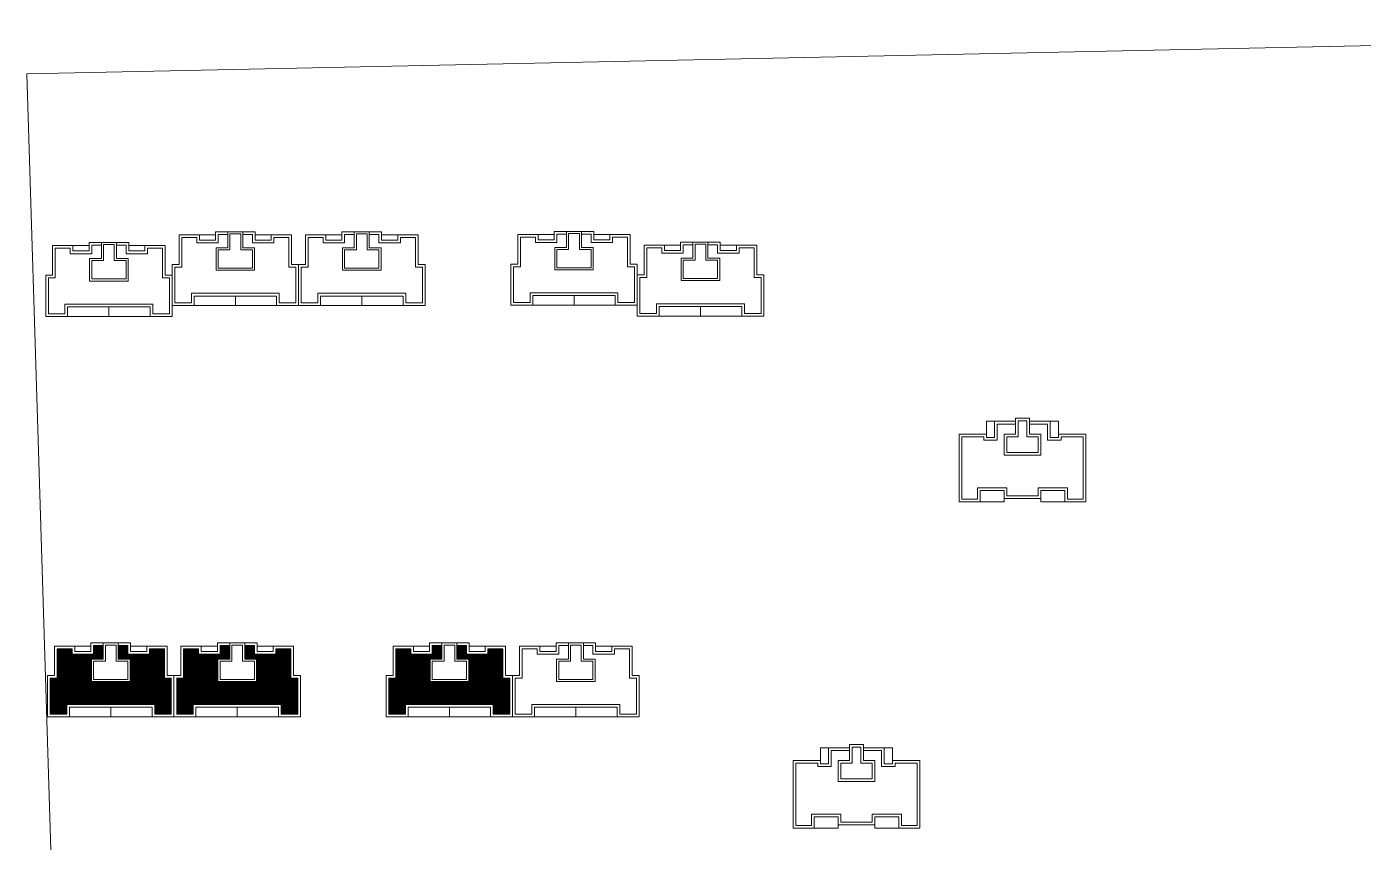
# Model space of a CAD drawing. Extents: x 188590 to 251590, y -4075 to 40422.
# Drawn here: x 192083 to 195076, y 551 to 2377 of the extents above; entities that cross this region are included whole.
import ezdxf

# ---------------------------------------------------------------- set-up
doc = ezdxf.new("R2010")
doc.units = 0
doc.header["$LTSCALE"] = 1000
doc.header["$MEASUREMENT"] = 0
doc.layers.add('140', color=2, linetype='Continuous', lineweight=5)
doc.layers.add('s2', color=1, linetype='Continuous', lineweight=5)

msp = doc.modelspace()

# ---------------------------------------------------------------- hatches: boundary and pattern name
at = {"layer": 's2', "linetype": 'ByBlock'}
h = msp.add_hatch(dxfattribs=at)
h.set_pattern_fill('ANSI31', color=256, scale=1.2, style=0)
h.set_pattern_definition([(45, (-1082943.1582, -566374.3935), (-1.3470384182, 1.3470384182), [])])
h.paths.add_polyline_path([(192406.7, 918.1), (192391.1, 918.1), (192391.1, 984.1), (192357.5, 984.1), (192357.5, 972.1), (192309.5, 972.1), (192309.5, 991.3), (192287.9, 991.3), (192287.9, 961.3), (192314.3, 961.3), (192314.3, 910.9), (192227.9, 910.9), (192227.9, 961.3), (192254.3, 961.3), (192254.3, 991.3), (192232.7, 991.3), (192232.7, 972.1), (192184.7, 972.1), (192184.7, 984.1), (192151.1, 984.1), (192151.1, 918.1), (192135.5, 918.1), (192135.5, 837.7), (192172.7, 837.7), (192172.7, 859.3), (192271.1, 859.3), (192369.5, 859.3), (192369.5, 837.7), (192406.7, 837.7)])
h = msp.add_hatch(dxfattribs=at)
h.set_pattern_fill('ANSI31', color=256, scale=1.2, style=0)
h.set_pattern_definition([(45, (-1082659.9581, -566374.3935), (-1.3470384182, 1.3470384182), [])])
h.paths.add_polyline_path([(192689.9, 918.1), (192674.3, 918.1), (192674.3, 984.1), (192640.7, 984.1), (192640.7, 972.1), (192592.7, 972.1), (192592.7, 991.3), (192571.1, 991.3), (192571.1, 961.3), (192597.5, 961.3), (192597.5, 910.9), (192511.1, 910.9), (192511.1, 961.3), (192537.5, 961.3), (192537.5, 991.3), (192515.9, 991.3), (192515.9, 972.1), (192467.9, 972.1), (192467.9, 984.1), (192434.3, 984.1), (192434.3, 918.1), (192418.7, 918.1), (192418.7, 837.7), (192455.9, 837.7), (192455.9, 859.3), (192554.3, 859.3), (192652.7, 859.3), (192652.7, 837.7), (192689.9, 837.7)])
h = msp.add_hatch(dxfattribs=at)
h.set_pattern_fill('ANSI31', color=256, scale=1.2, style=0)
h.set_pattern_definition([(45, (-1082184.7582, -566374.3935), (-1.3470384182, 1.3470384182), [])])
h.paths.add_polyline_path([(193165.1, 918.1), (193149.5, 918.1), (193149.5, 984.1), (193115.9, 984.1), (193115.9, 972.1), (193067.9, 972.1), (193067.9, 991.3), (193046.3, 991.3), (193046.3, 961.3), (193072.7, 961.3), (193072.7, 910.9), (192986.3, 910.9), (192986.3, 961.3), (193012.7, 961.3), (193012.7, 991.3), (192991.1, 991.3), (192991.1, 972.1), (192943.1, 972.1), (192943.1, 984.1), (192909.5, 984.1), (192909.5, 918.1), (192893.9, 918.1), (192893.9, 837.7), (192931.1, 837.7), (192931.1, 859.3), (193029.5, 859.3), (193127.9, 859.3), (193127.9, 837.7), (193165.1, 837.7)])

# ---------------------------------------------------------------- linework, layer by layer
at = {"layer": '140', "color": 7}
for p, q in [((197108.5, 2377), (192082.9, 2271.5)), ((192082.9, 2271.5), (192182.2, -942.1)), ((192505.7, 1918.1), (192594.5, 1918.1)), ((192505.7, 1898.9), (192505.7, 1918.1)), ((192533.3, 1918.1), (192533.3, 1882.1)), ((192566.9, 1882.1), (192566.9, 1918.1)), ((192594.5, 1918.1), (192594.5, 1898.9)), ((192788.9, 1918.1), (192877.7, 1918.1)), ((192788.9, 1898.9), (192788.9, 1918.1)), ((192816.5, 1918.1), (192816.5, 1882.1)), ((192850.1, 1882.1), (192850.1, 1918.1)), ((192877.7, 1918.1), (192877.7, 1898.9)), ((193264.2, 1918.9), (193353, 1918.9)), ((193264.2, 1899.7), (193264.2, 1918.9)), ((193291.8, 1918.9), (193291.8, 1882.9)), ((193325.4, 1882.9), (193325.4, 1918.9)), ((193353, 1918.9), (193353, 1899.7)), ((192140.9, 1886.9), (192186.5, 1886.9)), ((192140.9, 1820.9), (192140.9, 1886.9)), ((192184.1, 1886.9), (192186.5, 1886.9)), ((192186.5, 1886.9), (192222.5, 1886.9)), ((192186.5, 1886.9), (192186.5, 1874.9)), ((192222.5, 1894.1), (192311.3, 1894.1)), ((192222.5, 1874.9), (192222.5, 1894.1)), ((192228.5, 1888.1), (192250.1, 1888.1)), ((192228.5, 1868.9), (192228.5, 1888.1)), ((192250.1, 1894.1), (192250.1, 1858.1)), ((192278.9, 1889.3), (192254.9, 1889.3)), ((192254.9, 1889.3), (192254.9, 1853.3)), ((192278.9, 1853.3), (192278.9, 1889.3)), ((192283.7, 1858.1), (192283.7, 1894.1)), ((192283.7, 1888.1), (192305.3, 1888.1)), ((192305.3, 1888.1), (192305.3, 1868.9)), ((192311.3, 1894.1), (192311.3, 1874.9)), ((192347.3, 1886.9), (192311.3, 1886.9)), ((192347.3, 1886.9), (192392.9, 1886.9)), ((192347.3, 1874.9), (192347.3, 1886.9)), ((192392.9, 1886.9), (192392.9, 1820.9)), ((192424.1, 1910.9), (192469.7, 1910.9)), ((192424.1, 1844.9), (192424.1, 1910.9)), ((192430.1, 1904.9), (192463.7, 1904.9)), ((192430.1, 1838.9), (192430.1, 1904.9)), ((192463.7, 1904.9), (192463.7, 1892.9)), ((192463.7, 1892.9), (192511.7, 1892.9)), ((192467.3, 1910.9), (192469.7, 1910.9)), ((192469.7, 1910.9), (192505.7, 1910.9)), ((192469.7, 1910.9), (192469.7, 1898.9)), ((192469.7, 1898.9), (192505.7, 1898.9)), ((192511.7, 1912.1), (192533.3, 1912.1)), ((192511.7, 1892.9), (192511.7, 1912.1)), ((192562.1, 1913.3), (192538.1, 1913.3)), ((192538.1, 1913.3), (192538.1, 1877.3)), ((192562.1, 1877.3), (192562.1, 1913.3)), ((192566.9, 1912.1), (192588.5, 1912.1)), ((192588.5, 1912.1), (192588.5, 1892.9)), ((192588.5, 1892.9), (192636.5, 1892.9)), ((192630.5, 1910.9), (192594.5, 1910.9)), ((192594.5, 1898.9), (192630.5, 1898.9)), ((192630.5, 1910.9), (192676.1, 1910.9)), ((192630.5, 1898.9), (192630.5, 1910.9)), ((192636.5, 1904.9), (192670.1, 1904.9)), ((192636.5, 1892.9), (192636.5, 1904.9)), ((192670.1, 1904.9), (192670.1, 1838.9)), ((192676.1, 1910.9), (192676.1, 1844.9)), ((192707.3, 1910.9), (192752.9, 1910.9)), ((192707.3, 1844.9), (192707.3, 1910.9)), ((192713.3, 1904.9), (192746.9, 1904.9)), ((192713.3, 1838.9), (192713.3, 1904.9)), ((192746.9, 1904.9), (192746.9, 1892.9)), ((192746.9, 1892.9), (192794.9, 1892.9)), ((192750.5, 1910.9), (192752.9, 1910.9)), ((192752.9, 1910.9), (192788.9, 1910.9)), ((192752.9, 1910.9), (192752.9, 1898.9)), ((192752.9, 1898.9), (192788.9, 1898.9)), ((192794.9, 1912.1), (192816.5, 1912.1)), ((192794.9, 1892.9), (192794.9, 1912.1)), ((192845.3, 1913.3), (192821.3, 1913.3)), ((192821.3, 1913.3), (192821.3, 1877.3)), ((192845.3, 1877.3), (192845.3, 1913.3)), ((192850.1, 1912.1), (192871.7, 1912.1)), ((192871.7, 1912.1), (192871.7, 1892.9)), ((192871.7, 1892.9), (192919.7, 1892.9)), ((192913.7, 1910.9), (192877.7, 1910.9)), ((192877.7, 1898.9), (192913.7, 1898.9)), ((192913.7, 1910.9), (192959.3, 1910.9)), ((192913.7, 1898.9), (192913.7, 1910.9)), ((192919.7, 1904.9), (192953.3, 1904.9)), ((192919.7, 1892.9), (192919.7, 1904.9)), ((192953.3, 1904.9), (192953.3, 1838.9)), ((192959.3, 1910.9), (192959.3, 1844.9)), ((193182.6, 1911.7), (193228.2, 1911.7)), ((193182.6, 1845.7), (193182.6, 1911.7)), ((193188.6, 1905.7), (193222.2, 1905.7)), ((193188.6, 1839.7), (193188.6, 1905.7)), ((193222.2, 1905.7), (193222.2, 1893.7)), ((193222.2, 1893.7), (193270.2, 1893.7)), ((193225.8, 1911.7), (193228.2, 1911.7)), ((193228.2, 1911.7), (193264.2, 1911.7)), ((193228.2, 1911.7), (193228.2, 1899.7)), ((193228.2, 1899.7), (193264.2, 1899.7)), ((193270.2, 1912.9), (193291.8, 1912.9)), ((193270.2, 1893.7), (193270.2, 1912.9)), ((193320.6, 1914.1), (193296.6, 1914.1)), ((193296.6, 1914.1), (193296.6, 1878.1)), ((193320.6, 1878.1), (193320.6, 1914.1)), ((193325.4, 1912.9), (193347, 1912.9)), ((193347, 1912.9), (193347, 1893.7)), ((193347, 1893.7), (193395, 1893.7)), ((193389, 1911.7), (193353, 1911.7)), ((193353, 1899.7), (193389, 1899.7)), ((193389, 1911.7), (193434.6, 1911.7)), ((193389, 1899.7), (193389, 1911.7)), ((193395, 1905.7), (193428.6, 1905.7)), ((193395, 1893.7), (193395, 1905.7)), ((193428.6, 1905.7), (193428.6, 1839.7)), ((193434.6, 1911.7), (193434.6, 1845.7)), ((193465.8, 1887.7), (193511.4, 1887.7)), ((193465.8, 1821.7), (193465.8, 1887.7)), ((193509, 1887.7), (193511.4, 1887.7)), ((193511.4, 1887.7), (193547.4, 1887.7)), ((193511.4, 1887.7), (193511.4, 1875.7)), ((193547.4, 1894.9), (193636.2, 1894.9)), ((193547.4, 1875.7), (193547.4, 1894.9)), ((193553.4, 1888.9), (193575, 1888.9)), ((193553.4, 1869.7), (193553.4, 1888.9)), ((193575, 1894.9), (193575, 1858.9)), ((193603.8, 1890.1), (193579.8, 1890.1)), ((193579.8, 1890.1), (193579.8, 1854.1)), ((193603.8, 1854.1), (193603.8, 1890.1)), ((193608.6, 1858.9), (193608.6, 1894.9)), ((193608.6, 1888.9), (193630.2, 1888.9)), ((193630.2, 1888.9), (193630.2, 1869.7)), ((193636.2, 1894.9), (193636.2, 1875.7)), ((193672.2, 1887.7), (193636.2, 1887.7)), ((193672.2, 1887.7), (193717.8, 1887.7)), ((193672.2, 1875.7), (193672.2, 1887.7)), ((193717.8, 1887.7), (193717.8, 1821.7)), ((192146.9, 1880.9), (192180.5, 1880.9)), ((192146.9, 1814.9), (192146.9, 1880.9)), ((192180.5, 1880.9), (192180.5, 1868.9)), ((192180.5, 1868.9), (192228.5, 1868.9)), ((192186.5, 1874.9), (192222.5, 1874.9)), ((192223.7, 1858.1), (192223.7, 1807.7)), ((192250.1, 1858.1), (192223.7, 1858.1)), ((192310.1, 1858.1), (192283.7, 1858.1)), ((192305.3, 1868.9), (192353.3, 1868.9)), ((192310.1, 1807.7), (192310.1, 1858.1)), ((192311.3, 1874.9), (192347.3, 1874.9)), ((192353.3, 1880.9), (192386.9, 1880.9)), ((192353.3, 1868.9), (192353.3, 1880.9)), ((192386.9, 1880.9), (192386.9, 1814.9)), ((192506.9, 1882.1), (192506.9, 1831.7)), ((192533.3, 1882.1), (192506.9, 1882.1)), ((192511.7, 1877.3), (192511.7, 1836.5)), ((192538.1, 1877.3), (192511.7, 1877.3)), ((192588.5, 1877.3), (192562.1, 1877.3)), ((192593.3, 1882.1), (192566.9, 1882.1)), ((192588.5, 1836.5), (192588.5, 1877.3)), ((192593.3, 1831.7), (192593.3, 1882.1)), ((192790.1, 1882.1), (192790.1, 1831.7)), ((192816.5, 1882.1), (192790.1, 1882.1)), ((192794.9, 1877.3), (192794.9, 1836.5)), ((192821.3, 1877.3), (192794.9, 1877.3)), ((192871.7, 1877.3), (192845.3, 1877.3)), ((192876.5, 1882.1), (192850.1, 1882.1)), ((192871.7, 1836.5), (192871.7, 1877.3)), ((192876.5, 1831.7), (192876.5, 1882.1)), ((193265.4, 1882.9), (193265.4, 1832.5)), ((193291.8, 1882.9), (193265.4, 1882.9)), ((193270.2, 1878.1), (193270.2, 1837.3)), ((193296.6, 1878.1), (193270.2, 1878.1)), ((193347, 1878.1), (193320.6, 1878.1)), ((193351.8, 1882.9), (193325.4, 1882.9)), ((193347, 1837.3), (193347, 1878.1)), ((193351.8, 1832.5), (193351.8, 1882.9)), ((193471.8, 1881.7), (193505.4, 1881.7)), ((193471.8, 1815.7), (193471.8, 1881.7)), ((193505.4, 1881.7), (193505.4, 1869.7)), ((193505.4, 1869.7), (193553.4, 1869.7)), ((193511.4, 1875.7), (193547.4, 1875.7)), ((193548.6, 1858.9), (193548.6, 1808.5)), ((193575, 1858.9), (193548.6, 1858.9)), ((193635, 1858.9), (193608.6, 1858.9)), ((193630.2, 1869.7), (193678.2, 1869.7)), ((193635, 1808.5), (193635, 1858.9)), ((193636.2, 1875.7), (193672.2, 1875.7)), ((193678.2, 1881.7), (193711.8, 1881.7)), ((193678.2, 1869.7), (193678.2, 1881.7)), ((193711.8, 1881.7), (193711.8, 1815.7)), ((192228.5, 1853.3), (192228.5, 1812.5)), ((192254.9, 1853.3), (192228.5, 1853.3)), ((192305.3, 1853.3), (192278.9, 1853.3)), ((192305.3, 1812.5), (192305.3, 1853.3)), ((192408.5, 1844.9), (192424.1, 1844.9)), ((192408.5, 1752.5), (192408.5, 1844.9)), ((192414.5, 1838.9), (192430.1, 1838.9)), ((192414.5, 1758.5), (192414.5, 1838.9)), ((192506.9, 1832.9), (192506.9, 1831.7)), ((192506.9, 1831.7), (192593.3, 1831.7)), ((192511.7, 1836.5), (192588.5, 1836.5)), ((192592.1, 1831.7), (192593.3, 1831.7)), ((192670.1, 1838.9), (192685.7, 1838.9)), ((192676.1, 1844.9), (192691.7, 1844.9)), ((192685.7, 1838.9), (192685.7, 1758.5)), ((192691.7, 1844.9), (192691.7, 1752.5)), ((192691.7, 1844.9), (192707.3, 1844.9)), ((192691.7, 1752.5), (192691.7, 1844.9)), ((192697.7, 1838.9), (192713.3, 1838.9)), ((192697.7, 1758.5), (192697.7, 1838.9)), ((192790.1, 1832.9), (192790.1, 1831.7)), ((192790.1, 1831.7), (192876.5, 1831.7)), ((192794.9, 1836.5), (192871.7, 1836.5)), ((192875.3, 1831.7), (192876.5, 1831.7)), ((192953.3, 1838.9), (192968.9, 1838.9)), ((192959.3, 1844.9), (192974.9, 1844.9)), ((192968.9, 1838.9), (192968.9, 1758.5)), ((192974.9, 1844.9), (192974.9, 1752.5)), ((193167, 1845.7), (193182.6, 1845.7)), ((193167, 1753.3), (193167, 1845.7)), ((193173, 1839.7), (193188.6, 1839.7)), ((193173, 1759.3), (193173, 1839.7)), ((193265.4, 1833.7), (193265.4, 1832.5)), ((193265.4, 1832.5), (193351.8, 1832.5)), ((193270.2, 1837.3), (193347, 1837.3)), ((193350.6, 1832.5), (193351.8, 1832.5)), ((193428.6, 1839.7), (193444.2, 1839.7)), ((193434.6, 1845.7), (193450.2, 1845.7)), ((193444.2, 1839.7), (193444.2, 1759.3)), ((193450.2, 1845.7), (193450.2, 1753.3)), ((193553.4, 1854.1), (193553.4, 1813.3)), ((193579.8, 1854.1), (193553.4, 1854.1)), ((193630.2, 1854.1), (193603.8, 1854.1)), ((193630.2, 1813.3), (193630.2, 1854.1)), ((192125.3, 1820.9), (192140.9, 1820.9)), ((192125.3, 1728.5), (192125.3, 1820.9)), ((192131.3, 1814.9), (192146.9, 1814.9)), ((192131.3, 1734.5), (192131.3, 1814.9)), ((192223.7, 1808.9), (192223.7, 1807.7)), ((192223.7, 1807.7), (192310.1, 1807.7)), ((192228.5, 1812.5), (192305.3, 1812.5)), ((192308.9, 1807.7), (192310.1, 1807.7)), ((192386.9, 1814.9), (192402.5, 1814.9)), ((192392.9, 1820.9), (192408.5, 1820.9)), ((192402.5, 1814.9), (192402.5, 1734.5)), ((192408.5, 1820.9), (192408.5, 1728.5)), ((193450.2, 1821.7), (193465.8, 1821.7)), ((193450.2, 1729.3), (193450.2, 1821.7)), ((193456.2, 1815.7), (193471.8, 1815.7)), ((193456.2, 1735.3), (193456.2, 1815.7)), ((193548.6, 1809.7), (193548.6, 1808.5)), ((193548.6, 1808.5), (193635, 1808.5)), ((193553.4, 1813.3), (193630.2, 1813.3)), ((193633.8, 1808.5), (193635, 1808.5)), ((193711.8, 1815.7), (193727.4, 1815.7)), ((193717.8, 1821.7), (193733.4, 1821.7)), ((193727.4, 1815.7), (193727.4, 1735.3)), ((193733.4, 1821.7), (193733.4, 1729.3)), ((192451.7, 1780.1), (192451.7, 1758.5)), ((192550.1, 1780.1), (192451.7, 1780.1)), ((192457.7, 1774.1), (192457.7, 1752.5)), ((192550.1, 1774.1), (192457.7, 1774.1)), ((192648.5, 1780.1), (192550.1, 1780.1)), ((192642.5, 1774.1), (192550.1, 1774.1)), ((192550.1, 1774.1), (192550.1, 1752.5)), ((192642.5, 1752.5), (192642.5, 1774.1)), ((192648.5, 1758.5), (192648.5, 1780.1)), ((192734.9, 1780.1), (192734.9, 1758.5)), ((192833.3, 1780.1), (192734.9, 1780.1)), ((192740.9, 1774.1), (192740.9, 1752.5)), ((192833.3, 1774.1), (192740.9, 1774.1)), ((192931.7, 1780.1), (192833.3, 1780.1)), ((192925.7, 1774.1), (192833.3, 1774.1)), ((192833.3, 1774.1), (192833.3, 1752.5)), ((192925.7, 1752.5), (192925.7, 1774.1)), ((192931.7, 1758.5), (192931.7, 1780.1)), ((193210.2, 1780.9), (193210.2, 1759.3)), ((193308.6, 1780.9), (193210.2, 1780.9)), ((193216.2, 1774.9), (193216.2, 1753.3)), ((193308.6, 1774.9), (193216.2, 1774.9)), ((193407, 1780.9), (193308.6, 1780.9)), ((193401, 1774.9), (193308.6, 1774.9)), ((193308.6, 1774.9), (193308.6, 1753.3)), ((193401, 1753.3), (193401, 1774.9)), ((193407, 1759.3), (193407, 1780.9)), ((192168.5, 1756.1), (192168.5, 1734.5)), ((192266.9, 1756.1), (192168.5, 1756.1)), ((192174.5, 1750.1), (192174.5, 1728.5)), ((192266.9, 1750.1), (192174.5, 1750.1)), ((192365.3, 1756.1), (192266.9, 1756.1)), ((192359.3, 1750.1), (192266.9, 1750.1)), ((192266.9, 1750.1), (192266.9, 1728.5)), ((192359.3, 1728.5), (192359.3, 1750.1)), ((192365.3, 1734.5), (192365.3, 1756.1)), ((192457.7, 1752.5), (192408.5, 1752.5)), ((192451.7, 1758.5), (192414.5, 1758.5)), ((192550.1, 1752.5), (192457.7, 1752.5)), ((192550.1, 1752.5), (192642.5, 1752.5)), ((192691.7, 1752.5), (192642.5, 1752.5)), ((192685.7, 1758.5), (192648.5, 1758.5)), ((192740.9, 1752.5), (192691.7, 1752.5)), ((192734.9, 1758.5), (192697.7, 1758.5)), ((192833.3, 1752.5), (192740.9, 1752.5)), ((192833.3, 1752.5), (192925.7, 1752.5)), ((192974.9, 1752.5), (192925.7, 1752.5)), ((192968.9, 1758.5), (192931.7, 1758.5)), ((193216.2, 1753.3), (193167, 1753.3)), ((193210.2, 1759.3), (193173, 1759.3)), ((193308.6, 1753.3), (193216.2, 1753.3)), ((193308.6, 1753.3), (193401, 1753.3)), ((193450.2, 1753.3), (193401, 1753.3)), ((193444.2, 1759.3), (193407, 1759.3)), ((193493.4, 1756.9), (193493.4, 1735.3)), ((193591.8, 1756.9), (193493.4, 1756.9)), ((193499.4, 1750.9), (193499.4, 1729.3)), ((193591.8, 1750.9), (193499.4, 1750.9)), ((193690.2, 1756.9), (193591.8, 1756.9)), ((193684.2, 1750.9), (193591.8, 1750.9)), ((193591.8, 1750.9), (193591.8, 1729.3)), ((193684.2, 1729.3), (193684.2, 1750.9)), ((193690.2, 1735.3), (193690.2, 1756.9)), ((192174.5, 1728.5), (192125.3, 1728.5)), ((192168.5, 1734.5), (192131.3, 1734.5)), ((192266.9, 1728.5), (192174.5, 1728.5)), ((192266.9, 1728.5), (192359.3, 1728.5)), ((192408.5, 1728.5), (192359.3, 1728.5)), ((192402.5, 1734.5), (192365.3, 1734.5)), ((193499.4, 1729.3), (193450.2, 1729.3)), ((193493.4, 1735.3), (193456.2, 1735.3)), ((193591.8, 1729.3), (193499.4, 1729.3)), ((193591.8, 1729.3), (193684.2, 1729.3)), ((193733.4, 1729.3), (193684.2, 1729.3)), ((193727.4, 1735.3), (193690.2, 1735.3)), ((194297.4, 1500.7), (194297.4, 1493.5)), ((194328.6, 1500.7), (194297.4, 1500.7)), ((194328.6, 1493.5), (194328.6, 1500.7)), ((194328.6, 1464.7), (194328.6, 1500.7)), ((194232.6, 1493.5), (194250.6, 1493.5)), ((194232.6, 1464.7), (194232.6, 1493.5)), ((194250.6, 1493.5), (194250.6, 1457.5)), ((194297.4, 1493.5), (194250.6, 1493.5)), ((194256.6, 1487.5), (194256.6, 1451.5)), ((194297.4, 1487.5), (194256.6, 1487.5)), ((194297.4, 1493.5), (194297.4, 1464.7)), ((194303.4, 1494.7), (194303.4, 1493.5)), ((194322.6, 1494.7), (194303.4, 1494.7)), ((194303.4, 1493.5), (194303.4, 1458.7)), ((194322.6, 1458.7), (194322.6, 1494.7)), ((194375.4, 1493.5), (194328.6, 1493.5)), ((194369.4, 1487.5), (194328.6, 1487.5)), ((194369.4, 1451.5), (194369.4, 1487.5)), ((194393.4, 1493.5), (194375.4, 1493.5)), ((194375.4, 1457.5), (194375.4, 1493.5)), ((194393.4, 1464.7), (194393.4, 1493.5)), ((194171.4, 1464.7), (194171.4, 1313.5)), ((194211, 1464.7), (194171.4, 1464.7)), ((194177.4, 1458.7), (194177.4, 1319.5)), ((194211, 1458.7), (194177.4, 1458.7)), ((194232.6, 1464.7), (194211, 1464.7)), ((194226.6, 1458.7), (194211, 1458.7)), ((194226.6, 1451.5), (194226.6, 1458.7)), ((194256.6, 1451.5), (194226.6, 1451.5)), ((194232.6, 1457.5), (194232.6, 1464.7)), ((194250.6, 1457.5), (194232.6, 1457.5)), ((194272.2, 1464.7), (194272.2, 1417.9)), ((194297.4, 1464.7), (194272.2, 1464.7)), ((194278.2, 1458.7), (194278.2, 1423.9)), ((194303.4, 1458.7), (194278.2, 1458.7)), ((194347.8, 1458.7), (194322.6, 1458.7)), ((194353.8, 1464.7), (194328.6, 1464.7)), ((194347.8, 1423.9), (194347.8, 1458.7)), ((194353.8, 1417.9), (194353.8, 1464.7)), ((194399.4, 1451.5), (194369.4, 1451.5)), ((194393.4, 1457.5), (194375.4, 1457.5)), ((194393.4, 1464.7), (194393.4, 1457.5)), ((194415, 1464.7), (194393.4, 1464.7)), ((194399.4, 1458.7), (194399.4, 1451.5)), ((194415, 1458.7), (194399.4, 1458.7)), ((194454.6, 1464.7), (194415, 1464.7)), ((194448.6, 1458.7), (194415, 1458.7)), ((194448.6, 1319.5), (194448.6, 1458.7)), ((194454.6, 1313.5), (194454.6, 1464.7)), ((194272.2, 1417.9), (194353.8, 1417.9)), ((194278.2, 1423.9), (194347.8, 1423.9)), ((194177.4, 1319.5), (194212.2, 1319.5)), ((194212.2, 1344.7), (194278.2, 1344.7)), ((194212.2, 1319.5), (194212.2, 1344.7)), ((194218.2, 1338.7), (194272.2, 1338.7)), ((194218.2, 1313.5), (194218.2, 1338.7)), ((194272.2, 1338.7), (194272.2, 1320.7)), ((194272.2, 1313.5), (194272.2, 1320.7)), ((194272.2, 1320.7), (194313, 1320.7)), ((194278.2, 1344.7), (194278.2, 1326.7)), ((194278.2, 1326.7), (194313, 1326.7)), ((194313, 1326.7), (194347.8, 1326.7)), ((194313, 1320.7), (194353.8, 1320.7)), ((194347.8, 1344.7), (194413.8, 1344.7)), ((194347.8, 1326.7), (194347.8, 1344.7)), ((194353.8, 1338.7), (194407.8, 1338.7)), ((194353.8, 1320.7), (194353.8, 1338.7)), ((194353.8, 1313.5), (194353.8, 1320.7)), ((194407.8, 1338.7), (194407.8, 1313.5)), ((194413.8, 1344.7), (194413.8, 1319.5)), ((194413.8, 1319.5), (194448.6, 1319.5)), ((194171.4, 1313.5), (194218.2, 1313.5)), ((194218.2, 1313.5), (194272.2, 1313.5)), ((194407.8, 1313.5), (194353.8, 1313.5)), ((194407.8, 1313.5), (194454.6, 1313.5)), ((192145.1, 990.1), (192190.7, 990.1)), ((192145.1, 924.1), (192145.1, 990.1)), ((192188.3, 990.1), (192190.7, 990.1)), ((192190.7, 990.1), (192226.7, 990.1)), ((192190.7, 990.1), (192190.7, 978.1)), ((192226.7, 997.3), (192315.5, 997.3)), ((192226.7, 978.1), (192226.7, 997.3)), ((192232.7, 991.3), (192254.3, 991.3)), ((192232.7, 972.1), (192232.7, 991.3)), ((192254.3, 997.3), (192254.3, 961.3)), ((192283.1, 992.5), (192259.1, 992.5)), ((192259.1, 992.5), (192259.1, 956.5)), ((192283.1, 956.5), (192283.1, 992.5)), ((192287.9, 961.3), (192287.9, 997.3)), ((192287.9, 991.3), (192309.5, 991.3)), ((192309.5, 991.3), (192309.5, 972.1)), ((192315.5, 997.3), (192315.5, 978.1)), ((192351.5, 990.1), (192315.5, 990.1)), ((192351.5, 990.1), (192397.1, 990.1)), ((192351.5, 978.1), (192351.5, 990.1)), ((192397.1, 990.1), (192397.1, 924.1)), ((192428.3, 990.1), (192473.9, 990.1)), ((192428.3, 924.1), (192428.3, 990.1)), ((192471.5, 990.1), (192473.9, 990.1)), ((192473.9, 990.1), (192509.9, 990.1)), ((192473.9, 990.1), (192473.9, 978.1)), ((192509.9, 997.3), (192598.7, 997.3)), ((192509.9, 978.1), (192509.9, 997.3)), ((192515.9, 991.3), (192537.5, 991.3)), ((192515.9, 972.1), (192515.9, 991.3)), ((192537.5, 997.3), (192537.5, 961.3)), ((192566.3, 992.5), (192542.3, 992.5)), ((192542.3, 992.5), (192542.3, 956.5)), ((192566.3, 956.5), (192566.3, 992.5)), ((192571.1, 961.3), (192571.1, 997.3)), ((192571.1, 991.3), (192592.7, 991.3)), ((192592.7, 991.3), (192592.7, 972.1)), ((192598.7, 997.3), (192598.7, 978.1)), ((192634.7, 990.1), (192598.7, 990.1)), ((192634.7, 990.1), (192680.3, 990.1)), ((192634.7, 978.1), (192634.7, 990.1)), ((192680.3, 990.1), (192680.3, 924.1)), ((192903.5, 990.1), (192949.1, 990.1)), ((192903.5, 924.1), (192903.5, 990.1)), ((192946.7, 990.1), (192949.1, 990.1)), ((192949.1, 990.1), (192985.1, 990.1)), ((192949.1, 990.1), (192949.1, 978.1)), ((192985.1, 997.3), (193073.9, 997.3)), ((192985.1, 978.1), (192985.1, 997.3)), ((192991.1, 991.3), (193012.7, 991.3)), ((192991.1, 972.1), (192991.1, 991.3)), ((193012.7, 997.3), (193012.7, 961.3)), ((193041.5, 992.5), (193017.5, 992.5)), ((193017.5, 992.5), (193017.5, 956.5)), ((193041.5, 956.5), (193041.5, 992.5)), ((193046.3, 961.3), (193046.3, 997.3)), ((193046.3, 991.3), (193067.9, 991.3)), ((193067.9, 991.3), (193067.9, 972.1)), ((193073.9, 997.3), (193073.9, 978.1)), ((193109.9, 990.1), (193073.9, 990.1)), ((193109.9, 990.1), (193155.5, 990.1)), ((193109.9, 978.1), (193109.9, 990.1)), ((193155.5, 990.1), (193155.5, 924.1)), ((193186.7, 990.1), (193232.3, 990.1)), ((193186.7, 924.1), (193186.7, 990.1)), ((193229.9, 990.1), (193232.3, 990.1)), ((193232.3, 990.1), (193268.3, 990.1)), ((193232.3, 990.1), (193232.3, 978.1)), ((193268.3, 997.3), (193357.1, 997.3)), ((193268.3, 978.1), (193268.3, 997.3)), ((193274.3, 991.3), (193295.9, 991.3)), ((193274.3, 972.1), (193274.3, 991.3)), ((193295.9, 997.3), (193295.9, 961.3)), ((193324.7, 992.5), (193300.7, 992.5)), ((193300.7, 992.5), (193300.7, 956.5)), ((193324.7, 956.5), (193324.7, 992.5)), ((193329.5, 961.3), (193329.5, 997.3)), ((193329.5, 991.3), (193351.1, 991.3)), ((193351.1, 991.3), (193351.1, 972.1)), ((193357.1, 997.3), (193357.1, 978.1)), ((193393.1, 990.1), (193357.1, 990.1)), ((193393.1, 990.1), (193438.7, 990.1)), ((193393.1, 978.1), (193393.1, 990.1)), ((193438.7, 990.1), (193438.7, 924.1)), ((192151.1, 984.1), (192184.7, 984.1)), ((192151.1, 918.1), (192151.1, 984.1)), ((192184.7, 984.1), (192184.7, 972.1)), ((192184.7, 972.1), (192232.7, 972.1)), ((192190.7, 978.1), (192226.7, 978.1)), ((192227.9, 961.3), (192227.9, 910.9)), ((192254.3, 961.3), (192227.9, 961.3)), ((192314.3, 961.3), (192287.9, 961.3)), ((192309.5, 972.1), (192357.5, 972.1)), ((192314.3, 910.9), (192314.3, 961.3)), ((192315.5, 978.1), (192351.5, 978.1)), ((192357.5, 984.1), (192391.1, 984.1)), ((192357.5, 972.1), (192357.5, 984.1)), ((192391.1, 984.1), (192391.1, 918.1)), ((192434.3, 984.1), (192467.9, 984.1)), ((192434.3, 918.1), (192434.3, 984.1)), ((192467.9, 984.1), (192467.9, 972.1)), ((192467.9, 972.1), (192515.9, 972.1)), ((192473.9, 978.1), (192509.9, 978.1)), ((192511.1, 961.3), (192511.1, 910.9)), ((192537.5, 961.3), (192511.1, 961.3)), ((192597.5, 961.3), (192571.1, 961.3)), ((192592.7, 972.1), (192640.7, 972.1)), ((192597.5, 910.9), (192597.5, 961.3)), ((192598.7, 978.1), (192634.7, 978.1)), ((192640.7, 984.1), (192674.3, 984.1)), ((192640.7, 972.1), (192640.7, 984.1)), ((192674.3, 984.1), (192674.3, 918.1)), ((192909.5, 984.1), (192943.1, 984.1)), ((192909.5, 918.1), (192909.5, 984.1)), ((192943.1, 984.1), (192943.1, 972.1)), ((192943.1, 972.1), (192991.1, 972.1)), ((192949.1, 978.1), (192985.1, 978.1)), ((192986.3, 961.3), (192986.3, 910.9)), ((193012.7, 961.3), (192986.3, 961.3)), ((193072.7, 961.3), (193046.3, 961.3)), ((193067.9, 972.1), (193115.9, 972.1)), ((193072.7, 910.9), (193072.7, 961.3)), ((193073.9, 978.1), (193109.9, 978.1)), ((193115.9, 984.1), (193149.5, 984.1)), ((193115.9, 972.1), (193115.9, 984.1)), ((193149.5, 984.1), (193149.5, 918.1)), ((193192.7, 984.1), (193226.3, 984.1)), ((193192.7, 918.1), (193192.7, 984.1)), ((193226.3, 984.1), (193226.3, 972.1)), ((193226.3, 972.1), (193274.3, 972.1)), ((193232.3, 978.1), (193268.3, 978.1)), ((193269.5, 961.3), (193269.5, 910.9)), ((193295.9, 961.3), (193269.5, 961.3)), ((193355.9, 961.3), (193329.5, 961.3)), ((193351.1, 972.1), (193399.1, 972.1)), ((193355.9, 910.9), (193355.9, 961.3)), ((193357.1, 978.1), (193393.1, 978.1)), ((193399.1, 984.1), (193432.7, 984.1)), ((193399.1, 972.1), (193399.1, 984.1)), ((193432.7, 984.1), (193432.7, 918.1)), ((192232.7, 956.5), (192232.7, 915.7)), ((192259.1, 956.5), (192232.7, 956.5)), ((192309.5, 956.5), (192283.1, 956.5)), ((192309.5, 915.7), (192309.5, 956.5)), ((192515.9, 956.5), (192515.9, 915.7)), ((192542.3, 956.5), (192515.9, 956.5)), ((192592.7, 956.5), (192566.3, 956.5)), ((192592.7, 915.7), (192592.7, 956.5)), ((192991.1, 956.5), (192991.1, 915.7)), ((193017.5, 956.5), (192991.1, 956.5)), ((193067.9, 956.5), (193041.5, 956.5)), ((193067.9, 915.7), (193067.9, 956.5)), ((193274.3, 956.5), (193274.3, 915.7)), ((193300.7, 956.5), (193274.3, 956.5)), ((193351.1, 956.5), (193324.7, 956.5)), ((193351.1, 915.7), (193351.1, 956.5)), ((192129.5, 924.1), (192145.1, 924.1)), ((192129.5, 831.7), (192129.5, 924.1)), ((192135.5, 918.1), (192151.1, 918.1)), ((192135.5, 837.7), (192135.5, 918.1)), ((192227.9, 912.1), (192227.9, 910.9)), ((192227.9, 910.9), (192314.3, 910.9)), ((192232.7, 915.7), (192309.5, 915.7)), ((192313.1, 910.9), (192314.3, 910.9)), ((192391.1, 918.1), (192406.7, 918.1)), ((192397.1, 924.1), (192412.7, 924.1)), ((192406.7, 918.1), (192406.7, 837.7)), ((192412.7, 924.1), (192412.7, 831.7)), ((192412.7, 924.1), (192428.3, 924.1)), ((192412.7, 831.7), (192412.7, 924.1)), ((192418.7, 918.1), (192434.3, 918.1)), ((192418.7, 837.7), (192418.7, 918.1)), ((192511.1, 912.1), (192511.1, 910.9)), ((192511.1, 910.9), (192597.5, 910.9)), ((192515.9, 915.7), (192592.7, 915.7)), ((192596.3, 910.9), (192597.5, 910.9)), ((192674.3, 918.1), (192689.9, 918.1)), ((192680.3, 924.1), (192695.9, 924.1)), ((192689.9, 918.1), (192689.9, 837.7)), ((192695.9, 924.1), (192695.9, 831.7)), ((192887.9, 924.1), (192903.5, 924.1)), ((192887.9, 831.7), (192887.9, 924.1)), ((192893.9, 918.1), (192909.5, 918.1)), ((192893.9, 837.7), (192893.9, 918.1)), ((192986.3, 912.1), (192986.3, 910.9)), ((192986.3, 910.9), (193072.7, 910.9)), ((192991.1, 915.7), (193067.9, 915.7)), ((193071.5, 910.9), (193072.7, 910.9)), ((193149.5, 918.1), (193165.1, 918.1)), ((193155.5, 924.1), (193171.1, 924.1)), ((193165.1, 918.1), (193165.1, 837.7)), ((193171.1, 924.1), (193171.1, 831.7)), ((193171.1, 924.1), (193186.7, 924.1)), ((193171.1, 831.7), (193171.1, 924.1)), ((193177.1, 918.1), (193192.7, 918.1)), ((193177.1, 837.7), (193177.1, 918.1)), ((193269.5, 912.1), (193269.5, 910.9)), ((193269.5, 910.9), (193355.9, 910.9)), ((193274.3, 915.7), (193351.1, 915.7)), ((193354.7, 910.9), (193355.9, 910.9)), ((193432.7, 918.1), (193448.3, 918.1)), ((193438.7, 924.1), (193454.3, 924.1)), ((193448.3, 918.1), (193448.3, 837.7)), ((193454.3, 924.1), (193454.3, 831.7)), ((192172.7, 859.3), (192172.7, 837.7)), ((192271.1, 859.3), (192172.7, 859.3)), ((192178.7, 853.3), (192178.7, 831.7)), ((192271.1, 853.3), (192178.7, 853.3)), ((192369.5, 859.3), (192271.1, 859.3)), ((192363.5, 853.3), (192271.1, 853.3)), ((192271.1, 853.3), (192271.1, 831.7)), ((192363.5, 831.7), (192363.5, 853.3)), ((192369.5, 837.7), (192369.5, 859.3)), ((192455.9, 859.3), (192455.9, 837.7)), ((192554.3, 859.3), (192455.9, 859.3)), ((192461.9, 853.3), (192461.9, 831.7)), ((192554.3, 853.3), (192461.9, 853.3)), ((192652.7, 859.3), (192554.3, 859.3)), ((192646.7, 853.3), (192554.3, 853.3)), ((192554.3, 853.3), (192554.3, 831.7)), ((192646.7, 831.7), (192646.7, 853.3)), ((192652.7, 837.7), (192652.7, 859.3)), ((192931.1, 859.3), (192931.1, 837.7)), ((193029.5, 859.3), (192931.1, 859.3)), ((192937.1, 853.3), (192937.1, 831.7)), ((193029.5, 853.3), (192937.1, 853.3)), ((193127.9, 859.3), (193029.5, 859.3)), ((193121.9, 853.3), (193029.5, 853.3)), ((193029.5, 853.3), (193029.5, 831.7)), ((193121.9, 831.7), (193121.9, 853.3)), ((193127.9, 837.7), (193127.9, 859.3)), ((193214.3, 859.3), (193214.3, 837.7)), ((193312.7, 859.3), (193214.3, 859.3)), ((193220.3, 853.3), (193220.3, 831.7)), ((193312.7, 853.3), (193220.3, 853.3)), ((193411.1, 859.3), (193312.7, 859.3)), ((193405.1, 853.3), (193312.7, 853.3)), ((193312.7, 853.3), (193312.7, 831.7)), ((193405.1, 831.7), (193405.1, 853.3)), ((193411.1, 837.7), (193411.1, 859.3)), ((192178.7, 831.7), (192129.5, 831.7)), ((192172.7, 837.7), (192135.5, 837.7)), ((192271.1, 831.7), (192178.7, 831.7)), ((192271.1, 831.7), (192363.5, 831.7)), ((192412.7, 831.7), (192363.5, 831.7)), ((192406.7, 837.7), (192369.5, 837.7)), ((192461.9, 831.7), (192412.7, 831.7)), ((192455.9, 837.7), (192418.7, 837.7)), ((192554.3, 831.7), (192461.9, 831.7)), ((192554.3, 831.7), (192646.7, 831.7)), ((192695.9, 831.7), (192646.7, 831.7)), ((192689.9, 837.7), (192652.7, 837.7)), ((192937.1, 831.7), (192887.9, 831.7)), ((192931.1, 837.7), (192893.9, 837.7)), ((193029.5, 831.7), (192937.1, 831.7)), ((193029.5, 831.7), (193121.9, 831.7)), ((193171.1, 831.7), (193121.9, 831.7)), ((193165.1, 837.7), (193127.9, 837.7)), ((193220.3, 831.7), (193171.1, 831.7)), ((193214.3, 837.7), (193177.1, 837.7)), ((193312.7, 831.7), (193220.3, 831.7)), ((193312.7, 831.7), (193405.1, 831.7)), ((193454.3, 831.7), (193405.1, 831.7)), ((193448.3, 837.7), (193411.1, 837.7)), ((193860.8, 762.8), (193878.8, 762.8)), ((193860.8, 734), (193860.8, 762.8)), ((193878.8, 762.8), (193878.8, 726.8)), ((193925.6, 762.8), (193878.8, 762.8)), ((193884.8, 756.8), (193884.8, 720.8)), ((193925.6, 756.8), (193884.8, 756.8)), ((193925.6, 770), (193925.6, 762.8)), ((193956.8, 770), (193925.6, 770)), ((193925.6, 762.8), (193925.6, 734)), ((193931.6, 764), (193931.6, 762.8)), ((193950.8, 764), (193931.6, 764)), ((193931.6, 762.8), (193931.6, 728)), ((193950.8, 728), (193950.8, 764)), ((193956.8, 762.8), (193956.8, 770)), ((193956.8, 734), (193956.8, 770)), ((194003.6, 762.8), (193956.8, 762.8)), ((193997.6, 756.8), (193956.8, 756.8)), ((193997.6, 720.8), (193997.6, 756.8)), ((194021.6, 762.8), (194003.6, 762.8)), ((194003.6, 726.8), (194003.6, 762.8)), ((194021.6, 734), (194021.6, 762.8)), ((193799.6, 734), (193799.6, 582.8)), ((193839.2, 734), (193799.6, 734)), ((193805.6, 728), (193805.6, 588.8)), ((193839.2, 728), (193805.6, 728)), ((193860.8, 734), (193839.2, 734)), ((193854.8, 728), (193839.2, 728)), ((193854.8, 720.8), (193854.8, 728)), ((193884.8, 720.8), (193854.8, 720.8)), ((193860.8, 726.8), (193860.8, 734)), ((193878.8, 726.8), (193860.8, 726.8)), ((193900.4, 734), (193900.4, 687.2)), ((193925.6, 734), (193900.4, 734)), ((193906.4, 728), (193906.4, 693.2)), ((193931.6, 728), (193906.4, 728)), ((193976, 728), (193950.8, 728)), ((193982, 734), (193956.8, 734)), ((193976, 693.2), (193976, 728)), ((193982, 687.2), (193982, 734)), ((194027.6, 720.8), (193997.6, 720.8)), ((194021.6, 726.8), (194003.6, 726.8)), ((194021.6, 734), (194021.6, 726.8)), ((194043.2, 734), (194021.6, 734)), ((194027.6, 728), (194027.6, 720.8)), ((194043.2, 728), (194027.6, 728)), ((194082.8, 734), (194043.2, 734)), ((194076.8, 728), (194043.2, 728)), ((194076.8, 588.8), (194076.8, 728)), ((194082.8, 582.8), (194082.8, 734)), ((193906.4, 693.2), (193976, 693.2)), ((193900.4, 687.2), (193982, 687.2)), ((193840.4, 614), (193906.4, 614)), ((193840.4, 588.8), (193840.4, 614)), ((193846.4, 608), (193900.4, 608)), ((193846.4, 582.8), (193846.4, 608)), ((193900.4, 608), (193900.4, 590)), ((193906.4, 614), (193906.4, 596)), ((193976, 614), (194042, 614)), ((193976, 596), (193976, 614)), ((193982, 608), (194036, 608)), ((193982, 590), (193982, 608)), ((194036, 608), (194036, 582.8)), ((194042, 614), (194042, 588.8)), ((193799.6, 582.8), (193846.4, 582.8)), ((193805.6, 588.8), (193840.4, 588.8)), ((193846.4, 582.8), (193900.4, 582.8)), ((193900.4, 582.8), (193900.4, 590)), ((193900.4, 590), (193941.2, 590)), ((193906.4, 596), (193941.2, 596)), ((193941.2, 596), (193976, 596)), ((193941.2, 590), (193982, 590)), ((193982, 582.8), (193982, 590)), ((194036, 582.8), (193982, 582.8)), ((194036, 582.8), (194082.8, 582.8)), ((194042, 588.8), (194076.8, 588.8))]:
    msp.add_line(p, q, dxfattribs=at)

doc.saveas('drawing.dxf')
